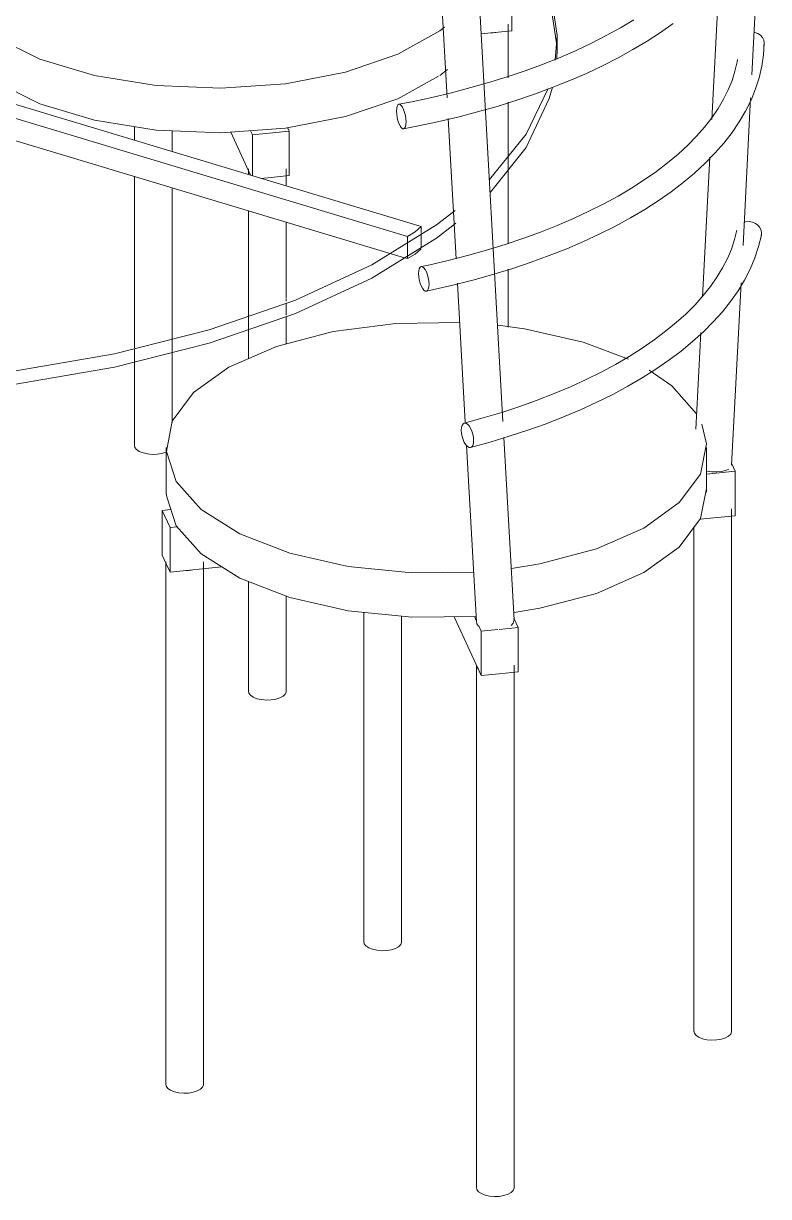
# Model space of a CAD drawing. Header units: millimetres. Extents: x -44545 to 51785, y -22696 to 32686.
# Drawn here: x -10886 to -10293, y 2777 to 3710 of the extents above; entities that cross this region are included whole.
import ezdxf

# ---------------------------------------------------------------- set-up
doc = ezdxf.new("R2010")
doc.units = ezdxf.units.MM
doc.layers.add('I-FURN-PNLS', color=30, linetype='Continuous', lineweight=9)

# ---------------------------------------------------------------- blocks, each defined once
blk = doc.blocks.new('Table Dining 4 Seater-Circular - 1200 mm dia-V80-3D Section 3')
at = {"layer": 'I-FURN-PNLS'}
for p, q in [((-10306.26, 3669.43), (-10292.96, 3926.74)), ((-10554.84, 3759.9), (-10548.77, 3651.21)), ((-10504.35, 3393.72), (-10524.89, 3761.57)), ((-10332.36, 3745.55), (-10338.13, 3633.91)), ((-10497.4, 3739.99), (-10497.4, 3704.58)), ((-10554.69, 3704.5), (-10550.84, 3707.39)), ((-10500.16, 3667.26), (-10500.16, 3709.82)), ((-10497.4, 3704.58), (-10521.62, 3702.17)), ((-10461.09, 3691.16), (-10461.09, 3701.78)), ((-10461.09, 3690.34), (-10461.42, 3681.95)), ((-10461.09, 3691.15), (-10461.09, 3690.34)), ((-10296.43, 3694.64), (-10296.77, 3692.47)), ((-10548.57, 3673.79), (-10554.69, 3669.09)), ((-10569.54, 3548.81), (-10929.97, 3657.25)), ((-10313.26, 3533.84), (-10307.2, 3651.12)), ((-10940.83, 3649.44), (-10580.41, 3541)), ((-10500.16, 3594.11), (-10500.16, 3647.8)), ((-10582.6, 3523.95), (-10940.83, 3631.73)), ((-10547.85, 3634.69), (-10541.62, 3523.1)), ((-10797.66, 3628.41), (-10797.66, 3617.44)), ((-10767.66, 3608.42), (-10767.66, 3625.09)), ((-10705.2, 3589.62), (-10721.04, 3623.99)), ((-10705.23, 3625.11), (-10703.75, 3621.89)), ((-10703.75, 3621.89), (-10674.42, 3624.81)), ((-10674.42, 3624.81), (-10675.52, 3627.21)), ((-10674.42, 3624.81), (-10674.42, 3589.4)), ((-10703.75, 3621.89), (-10703.75, 3589.19)), ((-10339.68, 3603.97), (-10345.42, 3492.97)), ((-10706.96, 3594.79), (-10706.96, 3590.15)), ((-10676.96, 3581.13), (-10676.96, 3594.79)), ((-10500.16, 3535.18), (-10500.16, 3594.11)), ((-10797.66, 3588.66), (-10797.66, 3452.26)), ((-10688.83, 3587.97), (-10696.99, 3587.15)), ((-10674.42, 3589.4), (-10688.81, 3587.97)), ((-10767.66, 3448.5), (-10767.66, 3579.63)), ((-10706.96, 3561.37), (-10706.96, 3466.74)), ((-10557.29, 3550.21), (-10542.3, 3561.58)), ((-10676.96, 3491.63), (-10676.96, 3552.34)), ((-10569.54, 3543.67), (-10569.54, 3548.81)), ((-10541.71, 3551.43), (-10557.29, 3539.58)), ((-10580.41, 3525.31), (-10580.41, 3541)), ((-10569.54, 3532.02), (-10569.54, 3542.64)), ((-10298.44, 3543.45), (-10298.78, 3541.18)), ((-10580.41, 3523.29), (-10582.6, 3523.95)), ((-10580.41, 3523.29), (-10580.41, 3525.31)), ((-10500.16, 3468.73), (-10500.16, 3514.91)), ((-10540.54, 3503.81), (-10534.37, 3393.24)), ((-10322.31, 3358.87), (-10314.8, 3504.1)), ((-10676.96, 3489.32), (-10676.96, 3491.09)), ((-10676.96, 3478.28), (-10676.96, 3487.75)), ((-10676.96, 3455.48), (-10676.96, 3477.12)), ((-10706.96, 3466.74), (-10706.96, 3443.71)), ((-10346.89, 3464.51), (-10350.87, 3387.47)), ((-10404.31, 3443.17), (-10440.51, 3456.87)), ((-10797.66, 3451.56), (-10797.66, 3440.93)), ((-10767.66, 3393), (-10767.66, 3448.5)), ((-10797.66, 3440.93), (-10797.66, 3374.49)), ((-10495.54, 3235.92), (-10503.64, 3380.97)), ((-10772.28, 3372.9), (-10772.28, 3337.49)), ((-10533.33, 3374.69), (-10525.49, 3234.24)), ((-10342.28, 3337.49), (-10342.28, 3372.9)), ((-10342.38, 3351.79), (-10319.47, 3354.08)), ((-10319.47, 3354.08), (-10322.25, 3360.1)), ((-10319.47, 3354.08), (-10319.47, 3318.67)), ((-10768.61, 3323.55), (-10775.54, 3322.86)), ((-10322.34, 2908.34), (-10322.34, 3324.15)), ((-10775.54, 3322.86), (-10769.25, 3309.21)), ((-10775.54, 3322.86), (-10775.54, 3287.45)), ((-10319.47, 3318.67), (-10347.54, 3315.87)), ((-10769.25, 3309.21), (-10763.61, 3309.78)), ((-10769.25, 3309.21), (-10769.25, 3273.8)), ((-10352.34, 3309.4), (-10352.34, 2908.34)), ((-10772.33, 3280.5), (-10775.54, 3287.45)), ((-10772.67, 3281.96), (-10772.67, 2866.15)), ((-10769.25, 3273.8), (-10772.33, 3280.49)), ((-10728.02, 3277.92), (-10769.25, 3273.8)), ((-10742.67, 2866.15), (-10742.67, 3281.96)), ((-10706.96, 3266.29), (-10706.96, 3178.98)), ((-10676.96, 3178.98), (-10676.96, 3254.65)), ((-10615, 3241.72), (-10615, 2979.53)), ((-10585, 2979.53), (-10585, 3238.72)), ((-10524.33, 3197.35), (-10543.25, 3238.37)), ((-10527.02, 3238.6), (-10525.27, 3234.79)), ((-10523.59, 3231.14), (-10521.62, 3226.88)), ((-10492.29, 3229.81), (-10495.65, 3237.1)), ((-10521.62, 3226.88), (-10508.33, 3228.2)), ((-10521.62, 3226.88), (-10521.62, 3191.47)), ((-10507.4, 3228.3), (-10492.29, 3229.81)), ((-10492.29, 3229.81), (-10492.29, 3194.4)), ((-10525.37, 3199.73), (-10525.37, 2783.92)), ((-10521.62, 3191.47), (-10524.07, 3196.79)), ((-10507.23, 3192.91), (-10521.62, 3191.47)), ((-10492.29, 3194.4), (-10507.22, 3192.91)), ((-10495.37, 2783.92), (-10495.37, 3199.73))]:
    blk.add_line(p, q, dxfattribs=at)
for points in [[(-10462.74, 3681.14, 0), (-10461.09, 3700.96, 0), (-10466.95, 3740.68, 0), (-10484.9, 3779.62, 0), (-10514.58, 3816.97, 0), (-10555.38, 3851.97, 0), (-10606.48, 3883.92, 0), (-10666.84, 3912.16, 0), (-10735.22, 3936.11, 0), (-10810.23, 3955.3, 0), (-10890.36, 3969.32, 0), (-10973.95, 3977.9, 0), (-11059.32, 3980.86, 0), (-11144.73, 3978.13, 0), (-11228.43, 3969.79, 0), (-11308.73, 3955.98, 0), (-11383.99, 3937, 0), (-11452.67, 3913.23, 0), (-11513.38, 3885.16, 0), (-11564.88, 3853.35, 0)], [(-10368.74, 3710.53, 0), (-10378.88, 3703.34, 0), (-10389.59, 3696.36, 0), (-10400.87, 3689.6, 0), (-10412.69, 3683.07, 0), (-10425.03, 3676.78, 0), (-10437.88, 3670.74, 0), (-10451.23, 3664.95, 0), (-10465.04, 3659.42, 0), (-10479.29, 3654.15, 0), (-10493.98, 3649.17, 0), (-10509.06, 3644.46, 0), (-10524.52, 3640.04, 0), (-10540.34, 3635.92, 0), (-10556.49, 3632.1, 0), (-10572.95, 3628.58, 0), (-10583.38, 3626.54, 0)], [(-10400.19, 3713.32, 0), (-10410.84, 3706.93, 0), (-10422.06, 3700.74, 0), (-10433.82, 3694.75, 0), (-10446.12, 3688.96, 0), (-10458.92, 3683.41, 0), (-10472.21, 3678.08, 0), (-10485.97, 3673.01, 0), (-10500.17, 3668.18, 0), (-10514.78, 3663.63, 0), (-10529.79, 3659.34, 0), (-10545.17, 3655.33, 0), (-10560.89, 3651.61, 0), (-10576.92, 3648.18, 0), (-10587.1, 3646.19, 0)], [(-10484.9, 3768.99, 0), (-10466.95, 3730.06, 0), (-10461.09, 3691.17, 0)], [(-10915.08, 3704.03, 0), (-10908.41, 3699.56, 0), (-10872.89, 3682, 0), (-10829.37, 3668.91, 0), (-10780.38, 3661.04, 0), (-10728.76, 3658.86, 0), (-10677.52, 3662.48, 0), (-10629.63, 3671.7, 0), (-10587.88, 3685.98, 0), (-10554.69, 3704.5, 0)], [(-10514.09, 3702.86, 0), (-10512.01, 3703, 0), (-10510, 3703.27, 0)], [(-10303.84, 3703.34, 0), (-10301.43, 3702.44, 0), (-10299.36, 3701.03, 0), (-10297.77, 3699.19, 0), (-10296.77, 3697.05, 0), (-10296.43, 3694.76, 0)], [(-10296.43, 3694.64, 0), (-10296.96, 3685.48, 0), (-10298.27, 3676.34, 0), (-10300.37, 3667.27, 0), (-10303.23, 3658.28, 0), (-10306.84, 3649.4, 0), (-10311.18, 3640.64, 0), (-10316.25, 3632.03, 0), (-10322.01, 3623.57, 0), (-10328.46, 3615.27, 0), (-10335.58, 3607.14, 0), (-10343.36, 3599.19, 0), (-10351.77, 3591.42, 0), (-10360.81, 3583.86, 0), (-10370.45, 3576.49, 0), (-10380.69, 3569.33, 0), (-10391.5, 3562.39, 0), (-10402.87, 3555.67, 0), (-10414.78, 3549.18, 0), (-10427.21, 3542.93, 0), (-10440.15, 3536.93, 0), (-10453.58, 3531.19, 0), (-10467.47, 3525.7, 0), (-10481.8, 3520.49, 0), (-10496.55, 3515.55, 0), (-10511.7, 3510.89, 0), (-10527.23, 3506.52, 0), (-10543.11, 3502.45, 0), (-10559.31, 3498.68, 0), (-10565.25, 3497.39, 0)], [(-10317.69, 3681.69, 0), (-10317.93, 3680.02, 0), (-10319.66, 3672.56, 0), (-10322.03, 3665.09, 0), (-10325.07, 3657.63, 0), (-10328.77, 3650.17, 0), (-10333.13, 3642.74, 0), (-10338.17, 3635.35, 0), (-10343.88, 3628.01, 0), (-10350.25, 3620.73, 0), (-10357.29, 3613.54, 0), (-10364.97, 3606.45, 0), (-10373.3, 3599.48, 0), (-10382.25, 3592.64, 0), (-10391.82, 3585.95, 0), (-10401.98, 3579.42, 0), (-10412.73, 3573.07, 0), (-10424.05, 3566.9, 0), (-10435.91, 3560.95, 0), (-10448.29, 3555.2, 0), (-10461.18, 3549.69, 0), (-10474.56, 3544.4, 0), (-10488.39, 3539.37, 0), (-10502.66, 3534.59, 0), (-10517.35, 3530.08, 0), (-10532.42, 3525.84, 0), (-10547.86, 3521.88, 0), (-10563.63, 3518.21, 0), (-10569.42, 3516.95, 0)], [(-10555.69, 3668.38, 0), (-10587.88, 3650.58, 0), (-10629.63, 3636.29, 0), (-10677.52, 3627.07, 0), (-10728.76, 3623.45, 0), (-10780.38, 3625.63, 0), (-10829.37, 3633.5, 0), (-10872.89, 3646.59, 0), (-10908.41, 3664.15, 0), (-10912.96, 3667.14, 0)], [(-10464.91, 3659.71, 0), (-10467.45, 3650.63, 0), (-10485.89, 3611.74, 0), (-10514.33, 3576.22, 0)], [(-10514.98, 3586.18, 0), (-10485.89, 3622.37, 0), (-10468.27, 3658.72, 0)], [(-10581.48, 3632.05, 0), (-10581.61, 3634.49, 0), (-10581.98, 3637.06, 0), (-10582.58, 3639.57, 0), (-10583.36, 3641.87, 0), (-10584.27, 3643.8, 0), (-10585.24, 3645.22, 0), (-10586.21, 3646.03, 0), (-10587.12, 3646.18, 0), (-10587.9, 3645.67, 0), (-10588.5, 3644.52, 0), (-10588.88, 3642.82, 0), (-10589, 3640.67, 0)], [(-10589, 3640.67, 0), (-10588.88, 3638.23, 0), (-10588.5, 3635.67, 0), (-10587.9, 3633.15, 0), (-10587.12, 3630.85, 0), (-10586.21, 3628.93, 0), (-10585.24, 3627.51, 0), (-10584.27, 3626.7, 0), (-10583.36, 3626.54, 0), (-10582.58, 3627.06, 0), (-10581.98, 3628.2, 0), (-10581.61, 3629.91, 0), (-10581.48, 3632.05, 0)], [(-11262.35, 3438.87, 0), (-11231.82, 3434.23, 0), (-11148.22, 3425.66, 0), (-11062.85, 3422.7, 0), (-10977.44, 3425.42, 0), (-10893.74, 3433.77, 0), (-10813.44, 3447.58, 0), (-10738.19, 3466.56, 0), (-10669.51, 3490.33, 0), (-10608.79, 3518.4, 0), (-10557.29, 3550.21, 0)], [(-10580.41, 3541, 0), (-10574.08, 3544.64, 0), (-10569.54, 3548.81, 0)], [(-10312.57, 3552.11, 0), (-10310.97, 3552.55, 0), (-10308.4, 3552.74, 0), (-10305.82, 3552.33, 0), (-10303.42, 3551.34, 0), (-10301.36, 3549.84, 0), (-10299.78, 3547.94, 0), (-10298.78, 3545.76, 0), (-10298.44, 3543.45, 0)], [(-10557.29, 3539.58, 0), (-10608.79, 3507.78, 0), (-10669.51, 3479.7, 0), (-10738.19, 3455.93, 0), (-10813.44, 3436.95, 0), (-10893.74, 3423.15, 0), (-10977.44, 3414.8, 0), (-11062.85, 3412.08, 0), (-11148.22, 3415.03, 0), (-11231.82, 3423.61, 0), (-11262.35, 3428.25, 0)], [(-10318.2, 3545.88, 0), (-10320.04, 3538.41, 0), (-10322.53, 3530.95, 0), (-10325.69, 3523.48, 0), (-10329.51, 3516.04, 0), (-10334, 3508.61, 0), (-10339.16, 3501.22, 0), (-10344.99, 3493.89, 0), (-10351.48, 3486.63, 0), (-10358.63, 3479.46, 0), (-10366.44, 3472.39, 0), (-10374.88, 3465.44, 0), (-10383.94, 3458.62, 0), (-10393.62, 3451.96, 0), (-10403.89, 3445.46, 0), (-10414.75, 3439.15, 0), (-10426.16, 3433.02, 0), (-10438.12, 3427.1, 0), (-10450.6, 3421.4, 0), (-10463.58, 3415.92, 0), (-10477.04, 3410.69, 0), (-10490.95, 3405.7, 0), (-10505.3, 3400.97, 0), (-10520.06, 3396.5, 0), (-10535.17, 3392.32, 0)], [(-10298.6, 3541.9, 0), (-10300.83, 3532.84, 0), (-10303.83, 3523.87, 0), (-10307.57, 3515.01, 0), (-10312.05, 3506.28, 0), (-10317.24, 3497.69, 0), (-10323.13, 3489.26, 0), (-10329.71, 3480.99, 0), (-10336.95, 3472.89, 0), (-10344.84, 3464.98, 0), (-10353.37, 3457.25, 0), (-10362.51, 3449.72, 0), (-10372.27, 3442.39, 0), (-10382.61, 3435.27, 0), (-10393.52, 3428.36, 0), (-10404.99, 3421.69, 0), (-10417, 3415.24, 0), (-10429.53, 3409.04, 0), (-10442.56, 3403.09, 0), (-10456.07, 3397.39, 0), (-10470.04, 3391.95, 0), (-10484.45, 3386.78, 0), (-10499.28, 3381.9, 0), (-10514.5, 3377.29, 0), (-10530.06, 3372.98, 0)], [(-10569.54, 3531.1, 0), (-10574.08, 3526.93, 0), (-10580.41, 3523.29, 0)], [(-10569.42, 3516.95, 0), (-10570.28, 3516.42, 0), (-10570.94, 3515.26, 0), (-10571.36, 3513.55, 0), (-10571.5, 3511.4, 0)], [(-10571.5, 3511.4, 0), (-10571.36, 3508.97, 0), (-10570.94, 3506.41, 0), (-10570.28, 3503.9, 0), (-10569.42, 3501.62, 0), (-10568.41, 3499.72, 0), (-10567.33, 3498.32, 0), (-10566.26, 3497.53, 0), (-10565.25, 3497.39, 0)], [(-10563.17, 3502.94, 0), (-10563.31, 3505.38, 0), (-10563.73, 3507.94, 0), (-10564.39, 3510.44, 0), (-10565.25, 3512.72, 0), (-10566.26, 3514.63, 0), (-10567.33, 3516.03, 0), (-10568.41, 3516.82, 0), (-10569.42, 3516.95, 0)], [(-10565.25, 3497.39, 0), (-10564.39, 3497.92, 0), (-10563.73, 3499.08, 0), (-10563.31, 3500.8, 0), (-10563.17, 3502.94, 0)], [(-10538.53, 3472.53, 0), (-10589.59, 3471.77, 0), (-10639.52, 3465.3, 0), (-10684.67, 3453.46, 0), (-10722.42, 3436.94, 0), (-10750.57, 3416.7, 0), (-10767.48, 3393.91, 0), (-10772.19, 3369.9, 0), (-10764.4, 3346.07, 0), (-10744.57, 3323.79, 0), (-10713.86, 3304.37, 0), (-10674.05, 3288.93, 0)], [(-10440.51, 3456.87, 0), (-10487.11, 3467.43, 0), (-10508.28, 3470.27, 0)], [(-10350.17, 3399.74, 0), (-10369.99, 3422.01, 0), (-10388.09, 3434.6, 0)], [(-10535.17, 3392.32, 0), (-10536.11, 3391.77, 0), (-10536.9, 3390.58, 0), (-10537.39, 3388.85, 0), (-10537.56, 3386.7, 0)], [(-10527.68, 3378.61, 0), (-10527.85, 3381.04, 0), (-10528.34, 3383.58, 0), (-10529.12, 3386.05, 0), (-10530.15, 3388.3, 0), (-10531.34, 3390.16, 0), (-10532.62, 3391.5, 0), (-10533.9, 3392.25, 0), (-10535.09, 3392.34, 0)], [(-10497.55, 3276.84, 0), (-10475.04, 3280.5, 0), (-10429.89, 3292.34, 0), (-10392.15, 3308.86, 0), (-10364, 3329.11, 0), (-10347.08, 3351.89, 0), (-10342.38, 3375.9, 0), (-10346.12, 3391.68, 0)], [(-10537.56, 3386.7, 0), (-10537.39, 3384.27, 0), (-10536.9, 3381.73, 0), (-10536.11, 3379.25, 0), (-10535.09, 3377.01, 0), (-10533.9, 3375.15, 0), (-10532.62, 3373.8, 0), (-10531.34, 3373.05, 0), (-10530.15, 3372.96, 0), (-10529.12, 3373.53, 0), (-10528.34, 3374.72, 0), (-10527.85, 3376.45, 0), (-10527.68, 3378.61, 0)], [(-10772.6, 3369.31, 0), (-10775.83, 3368.28, 0), (-10779.52, 3367.67, 0), (-10783.42, 3367.52, 0), (-10787.27, 3367.85, 0), (-10790.81, 3368.63, 0), (-10793.79, 3369.81, 0), (-10796.01, 3371.31, 0), (-10797.33, 3373.03, 0), (-10797.64, 3374.84, 0)], [(-10324.69, 3355.86, 0), (-10327.22, 3354.78, 0), (-10330.44, 3354.03, 0), (-10334.12, 3353.66, 0), (-10338.02, 3353.7, 0), (-10341.87, 3354.15, 0)], [(-10674.05, 3253.52, 0), (-10713.86, 3268.96, 0), (-10744.57, 3288.38, 0), (-10764.4, 3310.66, 0), (-10772.19, 3334.49, 0), (-10772.28, 3337.47, 0)], [(-10342.38, 3340.49, 0), (-10347.08, 3316.49, 0), (-10364, 3293.7, 0), (-10392.15, 3273.45, 0), (-10429.89, 3256.93, 0), (-10475.04, 3245.09, 0), (-10495.52, 3241.71, 0)], [(-10674.05, 3288.93, 0), (-10627.45, 3278.38, 0), (-10576.78, 3273.31, 0), (-10527.42, 3273.87, 0)], [(-10756.6, 3275.01, 0), (-10754.52, 3275.14, 0), (-10752.51, 3275.41, 0)], [(-10525.47, 3238.59, 0), (-10576.78, 3237.9, 0), (-10627.45, 3242.97, 0), (-10674.05, 3253.52, 0)], [(-10523.84, 3230.92, 0), (-10525.16, 3232.81, 0), (-10525.48, 3234.86, 0)], [(-10495.54, 3235.91, 0), (-10495.55, 3235.29, 0), (-10496.25, 3233.23, 0), (-10497.92, 3231.29, 0)], [(-10525.37, 3199.73, 0), (-10525.03, 3198.26, 0), (-10523.72, 3196.55, 0)], [(-10679.36, 3175.19, 0), (-10681.9, 3173.8, 0), (-10685.13, 3172.77, 0), (-10688.81, 3172.16, 0), (-10692.72, 3172.01, 0), (-10696.57, 3172.34, 0), (-10700.11, 3173.12, 0), (-10703.09, 3174.3, 0), (-10705.31, 3175.8, 0), (-10706.63, 3177.52, 0), (-10706.94, 3179.33, 0)], [(-10676.96, 3178.98, 0), (-10676.98, 3178.63, 0), (-10677.69, 3176.84, 0), (-10679.36, 3175.19, 0)], [(-10608.15, 2973.68, 0), (-10611.13, 2974.86, 0), (-10613.35, 2976.36, 0), (-10614.67, 2978.07, 0), (-10614.98, 2979.89, 0)], [(-10585, 2979.53, 0), (-10585.02, 2979.18, 0), (-10585.73, 2977.39, 0), (-10587.41, 2975.75, 0), (-10589.94, 2974.36, 0), (-10593.17, 2973.32, 0), (-10596.86, 2972.71, 0), (-10600.76, 2972.57, 0), (-10604.61, 2972.9, 0), (-10608.15, 2973.68, 0)], [(-10345.49, 2902.49, 0), (-10348.47, 2903.67, 0), (-10350.69, 2905.16, 0), (-10352.01, 2906.88, 0), (-10352.32, 2908.7, 0)], [(-10322.34, 2908.34, 0), (-10322.36, 2907.99, 0), (-10323.07, 2906.2, 0), (-10324.75, 2904.55, 0), (-10327.28, 2903.17, 0), (-10330.51, 2902.13, 0), (-10334.2, 2901.52, 0), (-10338.1, 2901.38, 0), (-10341.95, 2901.7, 0), (-10345.49, 2902.49, 0)], [(-10765.82, 2860.3, 0), (-10768.8, 2861.48, 0), (-10771.02, 2862.98, 0), (-10772.34, 2864.69, 0), (-10772.65, 2866.51, 0)], [(-10742.67, 2866.15, 0), (-10742.69, 2865.8, 0), (-10743.4, 2864.01, 0), (-10745.07, 2862.37, 0), (-10747.61, 2860.98, 0), (-10750.84, 2859.94, 0), (-10754.52, 2859.33, 0), (-10758.43, 2859.19, 0), (-10762.28, 2859.52, 0), (-10765.82, 2860.3, 0)], [(-10518.52, 2778.06, 0), (-10521.5, 2779.24, 0), (-10523.72, 2780.74, 0), (-10525.03, 2782.46, 0), (-10525.35, 2784.27, 0)], [(-10495.37, 2783.92, 0), (-10495.39, 2783.57, 0), (-10496.09, 2781.77, 0), (-10497.77, 2780.13, 0), (-10500.31, 2778.74, 0), (-10503.53, 2777.71, 0), (-10507.22, 2777.1, 0), (-10511.13, 2776.95, 0), (-10514.98, 2777.28, 0), (-10518.52, 2778.06, 0)]]:
    blk.add_polyline3d(points, dxfattribs=at)

msp = doc.modelspace()

# ---------------------------------------------------------------- block references
at = {"layer": 'I-FURN-PNLS'}
msp.add_blockref('Table Dining 4 Seater-Circular - 1200 mm dia-V80-3D Section 3', (0, 0), dxfattribs=at)

doc.saveas('drawing.dxf')
